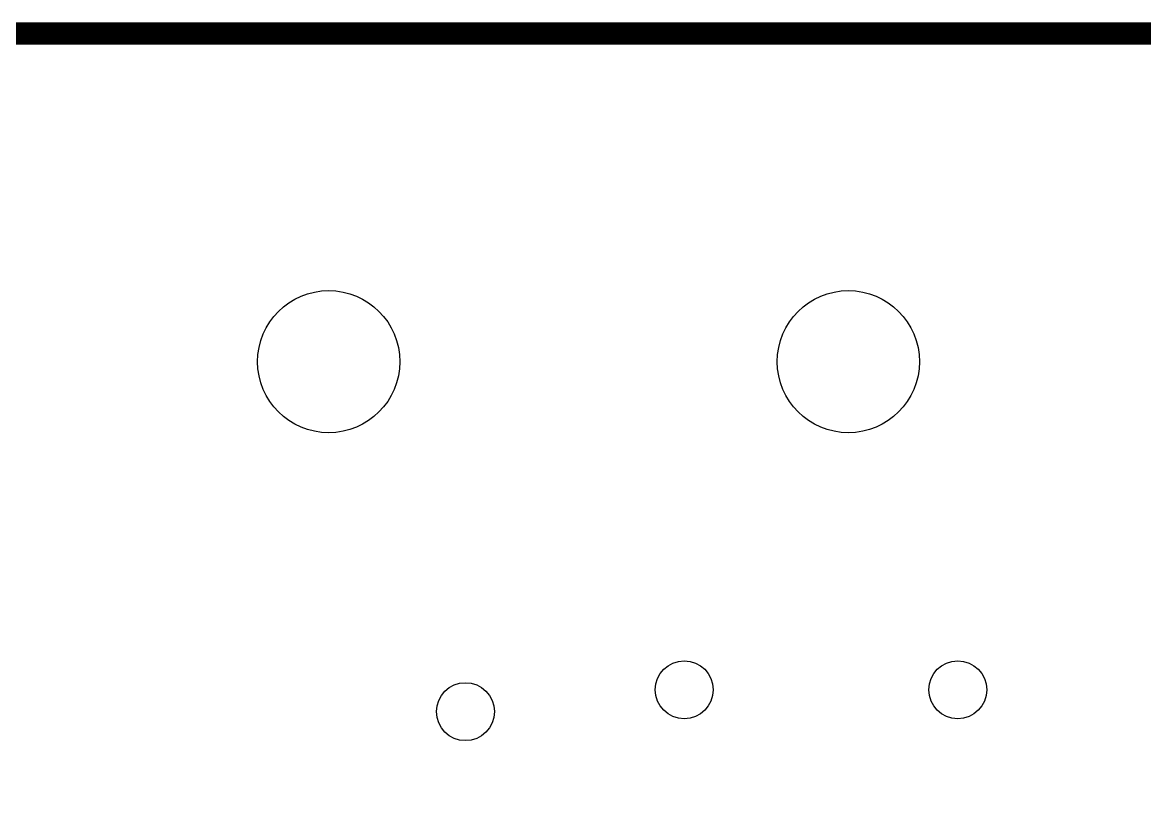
# Model space of a CAD drawing. Extents: x -0.1 to 57.1, y -0.1 to 42.5.
# Drawn here: x 9.45 to 19.71, y 27.99 to 35.1 of the extents above; entities that cross this region are included whole.
import ezdxf

# ---------------------------------------------------------------- set-up
doc = ezdxf.new("R2010")
doc.units = 0
doc.layers.get('0').update_dxf_attribs({"linetype": 'CONTINUOUS'})
doc.layers.add('03_ASSY2_GBR', color=7, linetype='CONTINUOUS')

# ---------------------------------------------------------------- blocks, each defined once
blk = doc.blocks.new('ROUND_127')
blk.add_circle((0, 0), 0.65)
blk = doc.blocks.new('ROUND_177')
blk.add_circle((0, 0), 0.265)

msp = doc.modelspace()

# ---------------------------------------------------------------- linework, layer by layer
at = {"layer": '03_ASSY2_GBR', "const_width": 0.2032}
msp.add_lwpolyline([(0, 0), (57, 0), (57, 35), (0, 35), (0, 0)], dxfattribs=at)

# ---------------------------------------------------------------- block references
at = {"layer": '03_ASSY2_GBR'}
for name, p in [('ROUND_127', (12.25, 32)), ('ROUND_127', (17, 32)), ('ROUND_177', (15.5, 29)), ('ROUND_177', (18, 29)), ('ROUND_177', (13.5, 28.8))]:
    msp.add_blockref(name, p, dxfattribs=at)

doc.saveas('drawing.dxf')
